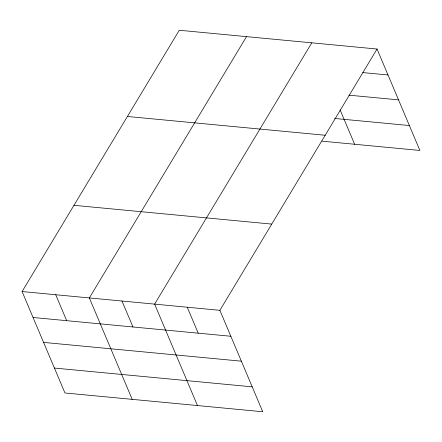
<?xml version="1.0" encoding="UTF-8"?>
<svg xmlns="http://www.w3.org/2000/svg" width="442" height="442" viewBox="0 0 442 442"><rect width="100%" height="100%" fill="white"/><g stroke="black" fill="none" stroke-linecap="round" stroke-linejoin="round"><path stroke-width="0.66" d="M377.054 49.029L219.884 310.323L262.73 411.751L64.946 392.971L22.1 291.543L179.27 30.249L377.054 49.029L419.9 150.457L321.997 141.164M246.514 36.636L89.345 297.93L132.191 399.358M311.787 42.83L154.617 304.124L197.463 405.552M362.86 72.587L388.015 74.974M348.904 95.168L398.535 99.881M334.588 118.445L409.38 125.545M127.401 116.478L325.19 135.252M73.963 205.315L271.753 224.094M22.1 291.543L219.884 310.323M33.062 317.489L230.846 336.268M43.581 342.401L241.371 361.175M54.421 368.064L252.211 386.838M340.141 109.959L354.633 144.258M187.253 307.223L198.209 333.169M121.981 301.024L132.943 326.975M55.725 294.737L66.687 320.682"/></g></svg>
